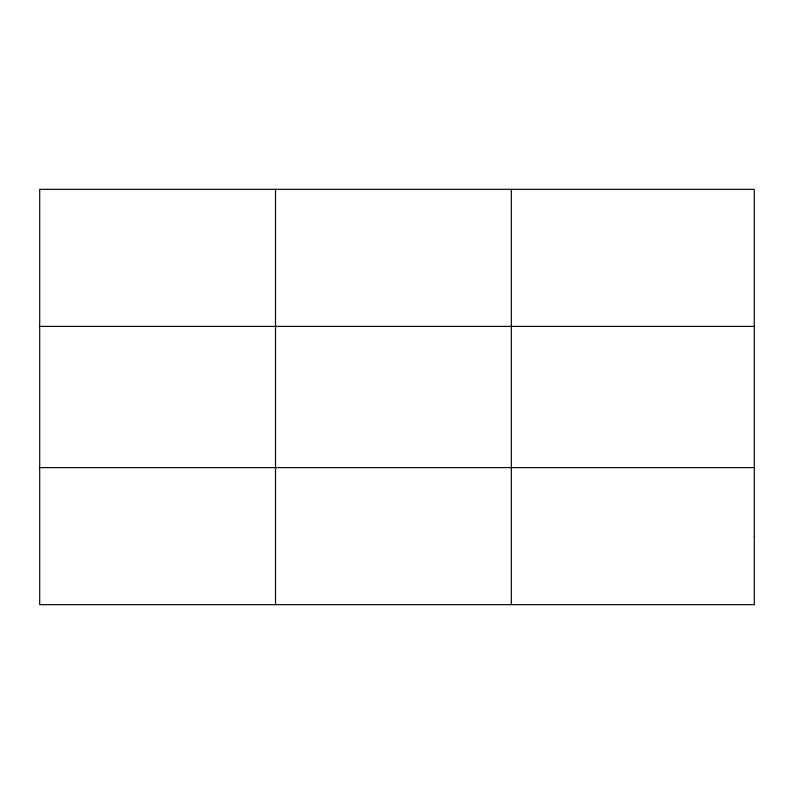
<?xml version="1.0" encoding="UTF-8"?>
<svg xmlns="http://www.w3.org/2000/svg" width="794" height="794" viewBox="0 0 794 794"><rect width="100%" height="100%" fill="white"/><g stroke="black" fill="none" stroke-linecap="round" stroke-linejoin="round"><path stroke-width="1.19" d="M275.518 604.661L275.518 189.339M511.336 604.661L511.336 189.339M39.7 326.394L754.3 326.394M39.7 467.606L754.3 467.606M754.3 536.139L754.3 604.661L39.7 604.661L39.7 189.339L754.3 189.339L754.3 536.139"/></g></svg>
